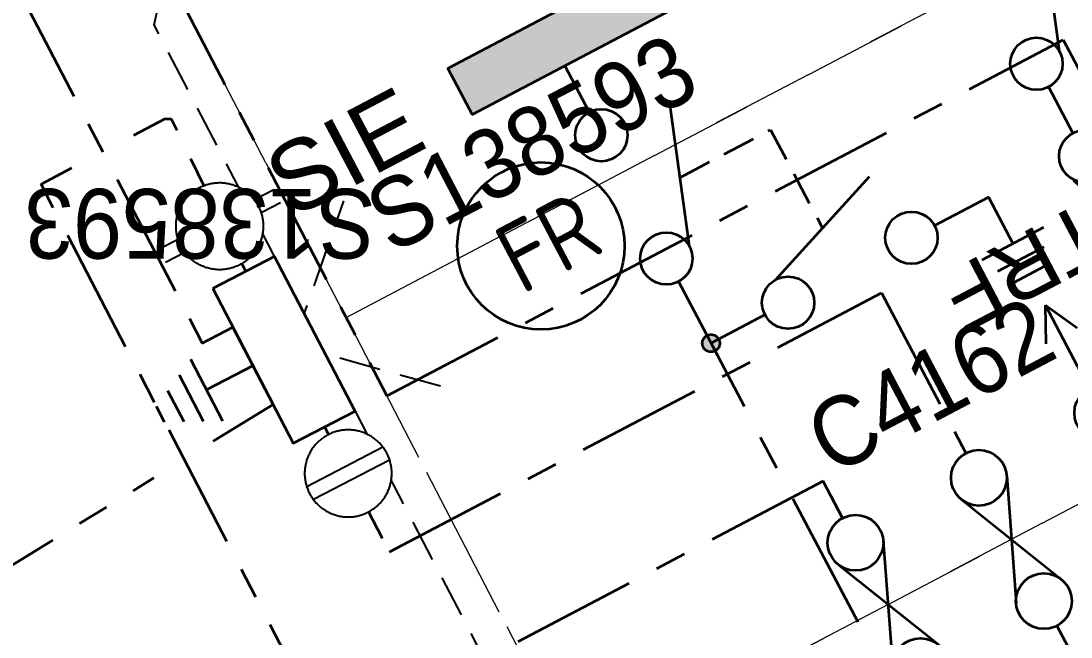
# Model space of a CAD drawing. Header units: metres. Extents: x 0 to 304202, y 0 to 6270858.
# Drawn here: x 303639.06 to 303669.18, y 6270366.8 to 6270384.49 of the extents above; entities that cross this region are included whole.
import ezdxf
from ezdxf import colors
from ezdxf.entities.mleader import LeaderData, LeaderLine
from ezdxf.enums import TextEntityAlignment as Align
from ezdxf.math import Vec2, Vec3

# ---------------------------------------------------------------- set-up
doc = ezdxf.new("R2010")
doc.units = ezdxf.units.M
for name, pattern in [('Cable Exist UG', [7, 4, -1, 1, -1]), ('CENTERX2', [4, 2.5, -0.5, 0.5, -0.5]), ('Dash', [5, 3, -2]), ('DASHED', [19.05, 12.7, -6.35]), ('IE Trench LV', [6, 4, -2])]:
    doc.linetypes.add(name, pattern=pattern)
doc.layers.get('0').update_dxf_attribs({"color": 6})
doc.layers.add('_User Miscellaneous10', color=252, linetype='Continuous', lineweight=13, plot=False, transparency=0.65)
for name, color, linetype, lineweight in [('_User_HV_Exist', 1, 'Continuous', 35), ('_User_LV_Exist', 5, 'Continuous', 35), ('Cadastre Developer_SP_EXT', 98, 'Continuous', 15), ('Cadastre Developer_SP_NEW', 92, 'Continuous', 15)]:
    doc.layers.add(name, color=color, linetype=linetype, lineweight=lineweight)
for name, color, linetype in [('Equip_LV_NEW', 2, 'Continuous'), ('Services_SP_NEW_UG', 2, 'IE Trench LV'), ('SupportsUG_SP_LV_NEW', 2, 'Continuous')]:
    doc.layers.add(name, color=color, linetype=linetype)
doc.styles.add('ARIAL', font='arial.ttf', dxfattribs={"height": 2})
doc.styles.add('iecISOCP', font='isocp.shx')
doc.styles.get("Standard").update_dxf_attribs({"font": 'arial.ttf'})
doc.styles.add('SWG_LABEL', font='arial.ttf')
doc.styles.add('SWITCH_LABEL', font='arial.ttf', dxfattribs={"height": 2})

# ---------------------------------------------------------------- blocks, each defined once
blk = doc.blocks.new('*U258')
at = {"layer": 'Services_SP_NEW_UG', "ltscale": 0.3}
for points in [[(-1.7, 0), (1.5, 3)], [(1.5, -3), (-1.7, 0)]]:
    blk.add_lwpolyline(points, dxfattribs=at)
blk = doc.blocks.new('*U262')
at = {"layer": 'Services_SP_NEW_UG', "ltscale": 0.3, "flags": 128}
for points in [[(-10, -1), (-13, 1.5)], [(17.283, -1), (20.283, 1.5)], [(-2.5, -1), (-10, -1)], [(2.5, -1), (17.283, -1)]]:
    blk.add_lwpolyline(points, dxfattribs=at)
blk = doc.blocks.new('*U263')
at = {"layer": 'Services_SP_NEW_UG', "ltscale": 0.3, "flags": 128}
for points in [[(-13, -1), (-16, 1.5)], [(11.148, -1), (14.148, 1.5)], [(-2.5, -1), (-13, -1)], [(2.5, -1), (11.148, -1)]]:
    blk.add_lwpolyline(points, dxfattribs=at)
blk = doc.blocks.new('LV_UG_LINKS_CLOSED_NEW')
at = {"layer": 'Equip_LV_NEW'}
for tag, flags, p in [('ACTUAL_STATUS', 9, (3.167, -1.667)), ('CONSTRUCTED_VOLTAGE', 9, (3.167, -1.833)), ('OPERATING_VOLTAGE', 9, (3.167, -2.167)), ('NO_PHASES', 9, (3.167, -2)), ('ORIENTATION', 9, (3.167, -2.333)), ('STATE', 9, (3.167, -2.5)), ('SWITCH_TYPE', 9, (3.167, -2.667)), ('USAGE', 9, (3.167, -2.833)), ('NOTES', 9, (3.167, -3)), ('OWNED_BY', 9, (3.167, -3.167)), ('OPERATED_BY', 9, (3.167, -3.333)), ('MAINTAINED_BY', 9, (3.167, -3.5)), ('NUMBER_OF_PHASES', 9, (3.167, -3.667)), ('TYPE', 9, (3.167, -3.833)), ('Z', 1, (3.167, -4))]:
    blk.add_attdef(tag, text='', height=0.167, dxfattribs=dict(at, flags=flags)).set_placement(p, align=Align.MIDDLE_LEFT)
at = {"transparency": 33554687}
blk.add_wipeout([(4, 1.25), (3.969, 1.25), (3.939, 1.248), (3.908, 1.247), (3.877, 1.244), (3.847, 1.241), (3.817, 1.236), (3.786, 1.232), (3.756, 1.226), (3.726, 1.22), (3.696, 1.213), (3.667, 1.205), (3.637, 1.196), (3.608, 1.187), (3.579, 1.177), (3.55, 1.166), (3.522, 1.155), (3.493, 1.143), (3.466, 1.13), (3.438, 1.117), (3.411, 1.102), (3.384, 1.088), (3.357, 1.072), (3.331, 1.056), (3.306, 1.039), (3.28, 1.022), (3.255, 1.004), (3.231, 0.985), (3.207, 0.966), (3.184, 0.947), (3.161, 0.926), (3.138, 0.905), (3.116, 0.884), (3.095, 0.862), (3.074, 0.839), (3.053, 0.816), (3.034, 0.793), (3.015, 0.769), (2.996, 0.745), (2.978, 0.72), (2.961, 0.694), (2.944, 0.669), (2.928, 0.643), (2.912, 0.616), (2.898, 0.589), (2.883, 0.562), (2.87, 0.534), (2.857, 0.507), (2.845, 0.478), (2.834, 0.45), (2.823, 0.421), (2.813, 0.392), (2.804, 0.363), (2.795, 0.333), (2.787, 0.304), (2.78, 0.274), (2.774, 0.244), (2.768, 0.214), (2.764, 0.183), (2.759, 0.153), (2.756, 0.123), (2.753, 0.092), (2.752, 0.061), (2.75, 0.031), (2.75, 0), (2.75, -0.031), (2.752, -0.061), (2.753, -0.092), (2.756, -0.123), (2.759, -0.153), (2.764, -0.183), (2.768, -0.214), (2.774, -0.244), (2.78, -0.274), (2.787, -0.304), (2.795, -0.333), (2.804, -0.363), (2.813, -0.392), (2.823, -0.421), (2.834, -0.45), (2.845, -0.478), (2.857, -0.507), (2.87, -0.534), (2.883, -0.562), (2.898, -0.589), (2.912, -0.616), (2.928, -0.643), (2.944, -0.669), (2.961, -0.694), (2.978, -0.72), (2.996, -0.745), (3.015, -0.769), (3.034, -0.793), (3.053, -0.816), (3.074, -0.839), (3.095, -0.862), (3.116, -0.884), (3.138, -0.905), (3.161, -0.926), (3.184, -0.947), (3.207, -0.966), (3.231, -0.985), (3.255, -1.004), (3.28, -1.022), (3.306, -1.039), (3.331, -1.056), (3.357, -1.072), (3.384, -1.088), (3.411, -1.102), (3.438, -1.117), (3.466, -1.13), (3.493, -1.143), (3.522, -1.155), (3.55, -1.166), (3.579, -1.177), (3.608, -1.187), (3.637, -1.196), (3.667, -1.205), (3.696, -1.213), (3.726, -1.22), (3.756, -1.226), (3.786, -1.232), (3.817, -1.236), (3.847, -1.241), (3.877, -1.244), (3.908, -1.247), (3.939, -1.248), (3.969, -1.25), (4, -1.25), (4.031, -1.25), (4.061, -1.248), (4.092, -1.247), (4.123, -1.244), (4.153, -1.241), (4.183, -1.236), (4.214, -1.232), (4.244, -1.226), (4.274, -1.22), (4.304, -1.213), (4.333, -1.205), (4.363, -1.196), (4.392, -1.187), (4.421, -1.177), (4.45, -1.166), (4.478, -1.155), (4.507, -1.143), (4.534, -1.13), (4.562, -1.117), (4.589, -1.102), (4.616, -1.088), (4.643, -1.072), (4.669, -1.056), (4.694, -1.039), (4.72, -1.022), (4.745, -1.004), (4.769, -0.985), (4.793, -0.966), (4.816, -0.947), (4.839, -0.926), (4.862, -0.905), (4.884, -0.884), (4.905, -0.862), (4.926, -0.839), (4.947, -0.816), (4.966, -0.793), (4.985, -0.769), (5.004, -0.745), (5.022, -0.72), (5.039, -0.694), (5.056, -0.669), (5.072, -0.643), (5.088, -0.616), (5.102, -0.589), (5.117, -0.562), (5.13, -0.534), (5.143, -0.507), (5.155, -0.478), (5.166, -0.45), (5.177, -0.421), (5.187, -0.392), (5.196, -0.363), (5.205, -0.333), (5.213, -0.304), (5.22, -0.274), (5.226, -0.244), (5.232, -0.214), (5.236, -0.183), (5.241, -0.153), (5.244, -0.123), (5.247, -0.092), (5.248, -0.061), (5.25, -0.031), (5.25, 0), (5.25, 0.031), (5.248, 0.061), (5.247, 0.092), (5.244, 0.123), (5.241, 0.153), (5.236, 0.183), (5.232, 0.214), (5.226, 0.244), (5.22, 0.274), (5.213, 0.304), (5.205, 0.333), (5.196, 0.363), (5.187, 0.392), (5.177, 0.421), (5.166, 0.45), (5.155, 0.478), (5.143, 0.507), (5.13, 0.534), (5.117, 0.562), (5.102, 0.589), (5.088, 0.616), (5.072, 0.643), (5.056, 0.669), (5.039, 0.694), (5.022, 0.72), (5.004, 0.745), (4.985, 0.769), (4.966, 0.793), (4.947, 0.816), (4.926, 0.839), (4.905, 0.862), (4.884, 0.884), (4.862, 0.905), (4.839, 0.926), (4.816, 0.947), (4.793, 0.966), (4.769, 0.985), (4.745, 1.004), (4.72, 1.022), (4.694, 1.039), (4.669, 1.056), (4.643, 1.072), (4.616, 1.088), (4.589, 1.102), (4.562, 1.117), (4.534, 1.13), (4.507, 1.143), (4.478, 1.155), (4.45, 1.166), (4.421, 1.177), (4.392, 1.187), (4.363, 1.196), (4.333, 1.205), (4.304, 1.213), (4.274, 1.22), (4.244, 1.226), (4.214, 1.232), (4.183, 1.236), (4.153, 1.241), (4.123, 1.244), (4.092, 1.247), (4.061, 1.248), (4.031, 1.25)], dxfattribs=at).dxf.layer = 'Equip_LV_NEW'
at = {"layer": 'Equip_LV_NEW'}
for p, q in [((3.792, 1.232), (3.792, -1.232)), ((4.208, 1.232), (4.208, -1.232))]:
    blk.add_line(p, q, dxfattribs=at)
at = {"layer": 'Equip_LV_NEW', "flags": 128}
blk.add_lwpolyline([(4, 1.25), (3.969, 1.25), (3.939, 1.248), (3.908, 1.247), (3.877, 1.244), (3.847, 1.241), (3.817, 1.236), (3.786, 1.232), (3.756, 1.226), (3.726, 1.22), (3.696, 1.213), (3.667, 1.205), (3.637, 1.196), (3.608, 1.187), (3.579, 1.177), (3.55, 1.166), (3.522, 1.155), (3.493, 1.143), (3.466, 1.13), (3.438, 1.117), (3.411, 1.102), (3.384, 1.088), (3.357, 1.072), (3.331, 1.056), (3.306, 1.039), (3.28, 1.022), (3.255, 1.004), (3.231, 0.985), (3.207, 0.966), (3.184, 0.947), (3.161, 0.926), (3.138, 0.905), (3.116, 0.884), (3.095, 0.862), (3.074, 0.839), (3.053, 0.816), (3.034, 0.793), (3.015, 0.769), (2.996, 0.745), (2.978, 0.72), (2.961, 0.694), (2.944, 0.669), (2.928, 0.643), (2.912, 0.616), (2.898, 0.589), (2.883, 0.562), (2.87, 0.534), (2.857, 0.507), (2.845, 0.478), (2.834, 0.45), (2.823, 0.421), (2.813, 0.392), (2.804, 0.363), (2.795, 0.333), (2.787, 0.304), (2.78, 0.274), (2.774, 0.244), (2.768, 0.214), (2.764, 0.183), (2.759, 0.153), (2.756, 0.123), (2.753, 0.092), (2.752, 0.061), (2.75, 0.031), (2.75, 0), (2.75, -0.031), (2.752, -0.061), (2.753, -0.092), (2.756, -0.123), (2.759, -0.153), (2.764, -0.183), (2.768, -0.214), (2.774, -0.244), (2.78, -0.274), (2.787, -0.304), (2.795, -0.333), (2.804, -0.363), (2.813, -0.392), (2.823, -0.421), (2.834, -0.45), (2.845, -0.478), (2.857, -0.507), (2.87, -0.534), (2.883, -0.562), (2.898, -0.589), (2.912, -0.616), (2.928, -0.643), (2.944, -0.669), (2.961, -0.694), (2.978, -0.72), (2.996, -0.745), (3.015, -0.769), (3.034, -0.793), (3.053, -0.816), (3.074, -0.839), (3.095, -0.862), (3.116, -0.884), (3.138, -0.905), (3.161, -0.926), (3.184, -0.947), (3.207, -0.966), (3.231, -0.985), (3.255, -1.004), (3.28, -1.022), (3.306, -1.039), (3.331, -1.056), (3.357, -1.072), (3.384, -1.088), (3.411, -1.102), (3.438, -1.117), (3.466, -1.13), (3.493, -1.143), (3.522, -1.155), (3.55, -1.166), (3.579, -1.177), (3.608, -1.187), (3.637, -1.196), (3.667, -1.205), (3.696, -1.213), (3.726, -1.22), (3.756, -1.226), (3.786, -1.232), (3.817, -1.236), (3.847, -1.241), (3.877, -1.244), (3.908, -1.247), (3.939, -1.248), (3.969, -1.25), (4, -1.25), (4.031, -1.25), (4.061, -1.248), (4.092, -1.247), (4.123, -1.244), (4.153, -1.241), (4.183, -1.236), (4.214, -1.232), (4.244, -1.226), (4.274, -1.22), (4.304, -1.213), (4.333, -1.205), (4.363, -1.196), (4.392, -1.187), (4.421, -1.177), (4.45, -1.166), (4.478, -1.155), (4.507, -1.143), (4.534, -1.13), (4.562, -1.117), (4.589, -1.102), (4.616, -1.088), (4.643, -1.072), (4.669, -1.056), (4.694, -1.039), (4.72, -1.022), (4.745, -1.004), (4.769, -0.985), (4.793, -0.966), (4.816, -0.947), (4.839, -0.926), (4.862, -0.905), (4.884, -0.884), (4.905, -0.862), (4.926, -0.839), (4.947, -0.816), (4.966, -0.793), (4.985, -0.769), (5.004, -0.745), (5.022, -0.72), (5.039, -0.694), (5.056, -0.669), (5.072, -0.643), (5.088, -0.616), (5.102, -0.589), (5.117, -0.562), (5.13, -0.534), (5.143, -0.507), (5.155, -0.478), (5.166, -0.45), (5.177, -0.421), (5.187, -0.392), (5.196, -0.363), (5.205, -0.333), (5.213, -0.304), (5.22, -0.274), (5.226, -0.244), (5.232, -0.214), (5.236, -0.183), (5.241, -0.153), (5.244, -0.123), (5.247, -0.092), (5.248, -0.061), (5.25, -0.031), (5.25, 0), (5.25, 0.031), (5.248, 0.061), (5.247, 0.092), (5.244, 0.123), (5.241, 0.153), (5.236, 0.183), (5.232, 0.214), (5.226, 0.244), (5.22, 0.274), (5.213, 0.304), (5.205, 0.333), (5.196, 0.363), (5.187, 0.392), (5.177, 0.421), (5.166, 0.45), (5.155, 0.478), (5.143, 0.507), (5.13, 0.534), (5.117, 0.562), (5.102, 0.589), (5.088, 0.616), (5.072, 0.643), (5.056, 0.669), (5.039, 0.694), (5.022, 0.72), (5.004, 0.745), (4.985, 0.769), (4.966, 0.793), (4.947, 0.816), (4.926, 0.839), (4.905, 0.862), (4.884, 0.884), (4.862, 0.905), (4.839, 0.926), (4.816, 0.947), (4.793, 0.966), (4.769, 0.985), (4.745, 1.004), (4.72, 1.022), (4.694, 1.039), (4.669, 1.056), (4.643, 1.072), (4.616, 1.088), (4.589, 1.102), (4.562, 1.117), (4.534, 1.13), (4.507, 1.143), (4.478, 1.155), (4.45, 1.166), (4.421, 1.177), (4.392, 1.187), (4.363, 1.196), (4.333, 1.205), (4.304, 1.213), (4.274, 1.22), (4.244, 1.226), (4.214, 1.232), (4.183, 1.236), (4.153, 1.241), (4.123, 1.244), (4.092, 1.247), (4.061, 1.248), (4.031, 1.25)], close=True, dxfattribs=at)
blk = doc.blocks.new('LV_UG_LINKS_OPEN_NEW')
at = {"layer": 'Equip_LV_NEW'}
for tag, flags, p in [('ACTUAL_STATUS', 9, (3.167, -1.667)), ('CONSTRUCTED_VOLTAGE', 9, (3.167, -1.833)), ('OPERATING_VOLTAGE', 9, (3.167, -2.167)), ('NO_PHASES', 9, (3.167, -2)), ('ORIENTATION', 9, (3.167, -2.333)), ('STATE', 9, (3.167, -2.5)), ('SWITCH_TYPE', 9, (3.167, -2.667)), ('USAGE', 9, (3.167, -2.833)), ('NOTES', 9, (3.167, -3)), ('OWNED_BY', 9, (3.167, -3.167)), ('OPERATED_BY', 9, (3.167, -3.333)), ('MAINTAINED_BY', 9, (3.167, -3.5)), ('NUMBER_OF_PHASES', 9, (3.167, -3.667)), ('TYPE', 9, (3.167, -3.833)), ('Z', 1, (3.167, -4))]:
    blk.add_attdef(tag, text='', height=0.167, dxfattribs=dict(at, flags=flags)).set_placement(p, align=Align.MIDDLE_LEFT)
at = {"transparency": 33554687}
blk.add_wipeout([(4, 1.25), (3.969, 1.25), (3.939, 1.248), (3.908, 1.247), (3.877, 1.244), (3.847, 1.241), (3.817, 1.236), (3.786, 1.232), (3.756, 1.226), (3.726, 1.22), (3.696, 1.213), (3.667, 1.205), (3.637, 1.196), (3.608, 1.187), (3.579, 1.177), (3.55, 1.166), (3.522, 1.155), (3.493, 1.143), (3.466, 1.13), (3.438, 1.117), (3.411, 1.102), (3.384, 1.088), (3.357, 1.072), (3.331, 1.056), (3.306, 1.039), (3.28, 1.022), (3.255, 1.004), (3.231, 0.985), (3.207, 0.966), (3.184, 0.947), (3.161, 0.926), (3.138, 0.905), (3.116, 0.884), (3.095, 0.862), (3.074, 0.839), (3.053, 0.816), (3.034, 0.793), (3.015, 0.769), (2.996, 0.745), (2.978, 0.72), (2.961, 0.694), (2.944, 0.669), (2.928, 0.643), (2.912, 0.616), (2.898, 0.589), (2.883, 0.562), (2.87, 0.534), (2.857, 0.507), (2.845, 0.478), (2.834, 0.45), (2.823, 0.421), (2.813, 0.392), (2.804, 0.363), (2.795, 0.333), (2.787, 0.304), (2.78, 0.274), (2.774, 0.244), (2.768, 0.214), (2.764, 0.183), (2.759, 0.153), (2.756, 0.123), (2.753, 0.092), (2.752, 0.061), (2.75, 0.031), (2.75, 0), (2.75, -0.031), (2.752, -0.061), (2.753, -0.092), (2.756, -0.123), (2.759, -0.153), (2.764, -0.183), (2.768, -0.214), (2.774, -0.244), (2.78, -0.274), (2.787, -0.304), (2.795, -0.333), (2.804, -0.363), (2.813, -0.392), (2.823, -0.421), (2.834, -0.45), (2.845, -0.478), (2.857, -0.507), (2.87, -0.534), (2.883, -0.562), (2.898, -0.589), (2.912, -0.616), (2.928, -0.643), (2.944, -0.669), (2.961, -0.694), (2.978, -0.72), (2.996, -0.745), (3.015, -0.769), (3.034, -0.793), (3.053, -0.816), (3.074, -0.839), (3.095, -0.862), (3.116, -0.884), (3.138, -0.905), (3.161, -0.926), (3.184, -0.947), (3.207, -0.966), (3.231, -0.985), (3.255, -1.004), (3.28, -1.022), (3.306, -1.039), (3.331, -1.056), (3.357, -1.072), (3.384, -1.088), (3.411, -1.102), (3.438, -1.117), (3.466, -1.13), (3.493, -1.143), (3.522, -1.155), (3.55, -1.166), (3.579, -1.177), (3.608, -1.187), (3.637, -1.196), (3.667, -1.205), (3.696, -1.213), (3.726, -1.22), (3.756, -1.226), (3.786, -1.232), (3.817, -1.236), (3.847, -1.241), (3.877, -1.244), (3.908, -1.247), (3.939, -1.248), (3.969, -1.25), (4, -1.25), (4.031, -1.25), (4.061, -1.248), (4.092, -1.247), (4.123, -1.244), (4.153, -1.241), (4.183, -1.236), (4.214, -1.232), (4.244, -1.226), (4.274, -1.22), (4.304, -1.213), (4.333, -1.205), (4.363, -1.196), (4.392, -1.187), (4.421, -1.177), (4.45, -1.166), (4.478, -1.155), (4.507, -1.143), (4.534, -1.13), (4.562, -1.117), (4.589, -1.102), (4.616, -1.088), (4.643, -1.072), (4.669, -1.056), (4.694, -1.039), (4.72, -1.022), (4.745, -1.004), (4.769, -0.985), (4.793, -0.966), (4.816, -0.947), (4.839, -0.926), (4.862, -0.905), (4.884, -0.884), (4.905, -0.862), (4.926, -0.839), (4.947, -0.816), (4.966, -0.793), (4.985, -0.769), (5.004, -0.745), (5.022, -0.72), (5.039, -0.694), (5.056, -0.669), (5.072, -0.643), (5.088, -0.616), (5.102, -0.589), (5.117, -0.562), (5.13, -0.534), (5.143, -0.507), (5.155, -0.478), (5.166, -0.45), (5.177, -0.421), (5.187, -0.392), (5.196, -0.363), (5.205, -0.333), (5.213, -0.304), (5.22, -0.274), (5.226, -0.244), (5.232, -0.214), (5.236, -0.183), (5.241, -0.153), (5.244, -0.123), (5.247, -0.092), (5.248, -0.061), (5.25, -0.031), (5.25, 0), (5.25, 0.031), (5.248, 0.061), (5.247, 0.092), (5.244, 0.123), (5.241, 0.153), (5.236, 0.183), (5.232, 0.214), (5.226, 0.244), (5.22, 0.274), (5.213, 0.304), (5.205, 0.333), (5.196, 0.363), (5.187, 0.392), (5.177, 0.421), (5.166, 0.45), (5.155, 0.478), (5.143, 0.507), (5.13, 0.534), (5.117, 0.562), (5.102, 0.589), (5.088, 0.616), (5.072, 0.643), (5.056, 0.669), (5.039, 0.694), (5.022, 0.72), (5.004, 0.745), (4.985, 0.769), (4.966, 0.793), (4.947, 0.816), (4.926, 0.839), (4.905, 0.862), (4.884, 0.884), (4.862, 0.905), (4.839, 0.926), (4.816, 0.947), (4.793, 0.966), (4.769, 0.985), (4.745, 1.004), (4.72, 1.022), (4.694, 1.039), (4.669, 1.056), (4.643, 1.072), (4.616, 1.088), (4.589, 1.102), (4.562, 1.117), (4.534, 1.13), (4.507, 1.143), (4.478, 1.155), (4.45, 1.166), (4.421, 1.177), (4.392, 1.187), (4.363, 1.196), (4.333, 1.205), (4.304, 1.213), (4.274, 1.22), (4.244, 1.226), (4.214, 1.232), (4.183, 1.236), (4.153, 1.241), (4.123, 1.244), (4.092, 1.247), (4.061, 1.248), (4.031, 1.25)], dxfattribs=at).dxf.layer = 'Equip_LV_NEW'
at = {"layer": 'Equip_LV_NEW'}
for p, q in [((3.792, 1.863), (3.792, 1.232)), ((4.208, 1.863), (4.208, 1.232)), ((3.792, -1.232), (3.792, -1.863)), ((4.208, -1.232), (4.208, -1.863))]:
    blk.add_line(p, q, dxfattribs=at)
at = {"layer": 'Equip_LV_NEW', "flags": 128}
blk.add_lwpolyline([(4, 1.25), (3.969, 1.25), (3.939, 1.248), (3.908, 1.247), (3.877, 1.244), (3.847, 1.241), (3.817, 1.236), (3.786, 1.232), (3.756, 1.226), (3.726, 1.22), (3.696, 1.213), (3.667, 1.205), (3.637, 1.196), (3.608, 1.187), (3.579, 1.177), (3.55, 1.166), (3.522, 1.155), (3.493, 1.143), (3.466, 1.13), (3.438, 1.117), (3.411, 1.102), (3.384, 1.088), (3.357, 1.072), (3.331, 1.056), (3.306, 1.039), (3.28, 1.022), (3.255, 1.004), (3.231, 0.985), (3.207, 0.966), (3.184, 0.947), (3.161, 0.926), (3.138, 0.905), (3.116, 0.884), (3.095, 0.862), (3.074, 0.839), (3.053, 0.816), (3.034, 0.793), (3.015, 0.769), (2.996, 0.745), (2.978, 0.72), (2.961, 0.694), (2.944, 0.669), (2.928, 0.643), (2.912, 0.616), (2.898, 0.589), (2.883, 0.562), (2.87, 0.534), (2.857, 0.507), (2.845, 0.478), (2.834, 0.45), (2.823, 0.421), (2.813, 0.392), (2.804, 0.363), (2.795, 0.333), (2.787, 0.304), (2.78, 0.274), (2.774, 0.244), (2.768, 0.214), (2.764, 0.183), (2.759, 0.153), (2.756, 0.123), (2.753, 0.092), (2.752, 0.061), (2.75, 0.031), (2.75, 0), (2.75, -0.031), (2.752, -0.061), (2.753, -0.092), (2.756, -0.123), (2.759, -0.153), (2.764, -0.183), (2.768, -0.214), (2.774, -0.244), (2.78, -0.274), (2.787, -0.304), (2.795, -0.333), (2.804, -0.363), (2.813, -0.392), (2.823, -0.421), (2.834, -0.45), (2.845, -0.478), (2.857, -0.507), (2.87, -0.534), (2.883, -0.562), (2.898, -0.589), (2.912, -0.616), (2.928, -0.643), (2.944, -0.669), (2.961, -0.694), (2.978, -0.72), (2.996, -0.745), (3.015, -0.769), (3.034, -0.793), (3.053, -0.816), (3.074, -0.839), (3.095, -0.862), (3.116, -0.884), (3.138, -0.905), (3.161, -0.926), (3.184, -0.947), (3.207, -0.966), (3.231, -0.985), (3.255, -1.004), (3.28, -1.022), (3.306, -1.039), (3.331, -1.056), (3.357, -1.072), (3.384, -1.088), (3.411, -1.102), (3.438, -1.117), (3.466, -1.13), (3.493, -1.143), (3.522, -1.155), (3.55, -1.166), (3.579, -1.177), (3.608, -1.187), (3.637, -1.196), (3.667, -1.205), (3.696, -1.213), (3.726, -1.22), (3.756, -1.226), (3.786, -1.232), (3.817, -1.236), (3.847, -1.241), (3.877, -1.244), (3.908, -1.247), (3.939, -1.248), (3.969, -1.25), (4, -1.25), (4.031, -1.25), (4.061, -1.248), (4.092, -1.247), (4.123, -1.244), (4.153, -1.241), (4.183, -1.236), (4.214, -1.232), (4.244, -1.226), (4.274, -1.22), (4.304, -1.213), (4.333, -1.205), (4.363, -1.196), (4.392, -1.187), (4.421, -1.177), (4.45, -1.166), (4.478, -1.155), (4.507, -1.143), (4.534, -1.13), (4.562, -1.117), (4.589, -1.102), (4.616, -1.088), (4.643, -1.072), (4.669, -1.056), (4.694, -1.039), (4.72, -1.022), (4.745, -1.004), (4.769, -0.985), (4.793, -0.966), (4.816, -0.947), (4.839, -0.926), (4.862, -0.905), (4.884, -0.884), (4.905, -0.862), (4.926, -0.839), (4.947, -0.816), (4.966, -0.793), (4.985, -0.769), (5.004, -0.745), (5.022, -0.72), (5.039, -0.694), (5.056, -0.669), (5.072, -0.643), (5.088, -0.616), (5.102, -0.589), (5.117, -0.562), (5.13, -0.534), (5.143, -0.507), (5.155, -0.478), (5.166, -0.45), (5.177, -0.421), (5.187, -0.392), (5.196, -0.363), (5.205, -0.333), (5.213, -0.304), (5.22, -0.274), (5.226, -0.244), (5.232, -0.214), (5.236, -0.183), (5.241, -0.153), (5.244, -0.123), (5.247, -0.092), (5.248, -0.061), (5.25, -0.031), (5.25, 0), (5.25, 0.031), (5.248, 0.061), (5.247, 0.092), (5.244, 0.123), (5.241, 0.153), (5.236, 0.183), (5.232, 0.214), (5.226, 0.244), (5.22, 0.274), (5.213, 0.304), (5.205, 0.333), (5.196, 0.363), (5.187, 0.392), (5.177, 0.421), (5.166, 0.45), (5.155, 0.478), (5.143, 0.507), (5.13, 0.534), (5.117, 0.562), (5.102, 0.589), (5.088, 0.616), (5.072, 0.643), (5.056, 0.669), (5.039, 0.694), (5.022, 0.72), (5.004, 0.745), (4.985, 0.769), (4.966, 0.793), (4.947, 0.816), (4.926, 0.839), (4.905, 0.862), (4.884, 0.884), (4.862, 0.905), (4.839, 0.926), (4.816, 0.947), (4.793, 0.966), (4.769, 0.985), (4.745, 1.004), (4.72, 1.022), (4.694, 1.039), (4.669, 1.056), (4.643, 1.072), (4.616, 1.088), (4.589, 1.102), (4.562, 1.117), (4.534, 1.13), (4.507, 1.143), (4.478, 1.155), (4.45, 1.166), (4.421, 1.177), (4.392, 1.187), (4.363, 1.196), (4.333, 1.205), (4.304, 1.213), (4.274, 1.22), (4.244, 1.226), (4.214, 1.232), (4.183, 1.236), (4.153, 1.241), (4.123, 1.244), (4.092, 1.247), (4.061, 1.248), (4.031, 1.25)], close=True, dxfattribs=at)
blk = doc.blocks.new('*U248')
at = {"layer": '_User_LV_Exist'}
for p, q in [((-2.5, 1), (-2.5, -1)), ((-3, 0.75), (-3, -0.75)), ((-3.5, 0.5), (-3.5, -0.5)), ((-4, 0.25), (-4, -0.25))]:
    blk.add_line(p, q, dxfattribs=at)
at = {"layer": 'Equip_LV_NEW', "ltscale": 10, "xscale": -1, "rotation": 270}
blk.add_blockref('LV_UG_LINKS_OPEN_NEW', (0, 0), dxfattribs=at)
at = {"layer": 'Equip_LV_NEW', "ltscale": 10, "rotation": 270}
blk.add_blockref('LV_UG_LINKS_CLOSED_NEW', (0, 0), dxfattribs=at)
at = {"width": 0.9}
blk.add_attdef('ASSET_NUM', text='', height=2, dxfattribs=at).set_placement((4, 2), align=Align.MIDDLE_LEFT)
for tag, p, flags in [('SUBURB', (-2, 0), 1), ('STREETNAME', (-1.8, 0), 9), ('PARENT', (-1.6, 0), 9), ('NOTES', (-1.4, 0), 9), ('LOCATION', (-1.2, 0), 9), ('LEGEND', (-1, 0), 9), ('USAGE', (-0.8, 0), 9), ('SUPPORT_TYPE', (-0.6, 0), 9), ('STATE', (-0.4, 0), 9), ('OWNED_BY', (-0.2, 0), 9)]:
    blk.add_attdef(tag, p, '', height=0.2, rotation=270, dxfattribs=dict(flags=flags))
at = {"transparency": 33554687}
blk.add_wipeout([(1, 2.5), (1, -2.5), (-1, -2.5), (-1, 2.5)], dxfattribs=at)
blk.add_lwpolyline([(-1, 2.5), (-1, -1.25), (-1, 1.25), (-1, -2.5), (1, -2.5), (1, 2.5)], close=True)
at = {"layer": '_User_LV_Exist'}
blk.add_line((-1, 0), (-2.5, 0), dxfattribs=at)
blk = doc.blocks.new('*U278')
at = {"layer": '_User_LV_Exist'}
for p, q in [((8.5, 0.5), (9.5, 0)), ((2.775, 0.1), (5.225, 0.1)), ((2.8, 0.05), (5.2, 0.05)), ((2.8, 0), (5.2, 0)), ((7.5, 0), (6.8, 0)), ((7.5, 0), (9.5, 0)), ((9.5, 0), (8.5, -0.5)), ((2.775, -0.1), (5.225, -0.1)), ((2.8, -0.05), (5.2, -0.05))]:
    blk.add_line(p, q, dxfattribs=at)
blk.add_lwpolyline([(1.2, 0), (0, 0)], dxfattribs=at)
for centre in [(2, 0), (6, 0)]:
    blk.add_circle(centre, 0.8, dxfattribs=at)
at = {"layer": '_User_LV_Exist', "insert": (10.75, 0), "char_height": 1.8, "attachment_point": 5, "rotation": 90}
blk.add_mtext('TRF', dxfattribs=at)
blk = doc.blocks.new('*U277')
at = {"layer": '_User_LV_Exist'}
blk.add_line((7.5, 0), (6.8, 0), dxfattribs=at)
at = {"layer": '_User_LV_Exist', "flags": 128}
for points in [[(5.68, -0.733), (2.317, 0.735)], [(5.68, 0.733), (2.317, -0.735)]]:
    blk.add_lwpolyline(points, dxfattribs=at)
at = {"layer": '_User_LV_Exist'}
blk.add_lwpolyline([(1.2, 0), (0, 0)], dxfattribs=at)
for centre in [(2, 0), (6, 0)]:
    blk.add_circle(centre, 0.8, dxfattribs=at)
blk = doc.blocks.new('SWG_FUSE_NEW')
at = {"linetype": 'CENTERX2'}
for p, q in [((1.031, 0.695), (4.469, -0.695)), ((1.031, -0.695), (4.469, 0.695))]:
    blk.add_line(p, q, dxfattribs=at)
for centre in [(0.75, 0), (4.75, 0)]:
    blk.add_circle(centre, 0.75)
blk = doc.blocks.new('*U297')
at = {"layer": '_User_HV_Exist', "linetype": 'Dash', "ltscale": 0.2}
for p, q in [((4.371, 1.434), (4.371, 5.371)), ((4.371, 5.371), (11.75, 5.371))]:
    blk.add_line(p, q, dxfattribs=at)
at = {"layer": '_User_HV_Exist'}
for p, q in [((6.25, 0.75), (2.491, 2.118)), ((17.5, 0.75), (18.5, 0)), ((0, 0), (1.5, 0)), ((7, 0), (8.5, 0)), ((14, 0), (18.5, 0)), ((18.5, 0), (17.5, -0.75))]:
    blk.add_line(p, q, dxfattribs=at)
for centre in [(2.25, 0), (6.25, 0)]:
    blk.add_circle(centre, 0.75, dxfattribs=at)
at = {"layer": '_User_HV_Exist', "linetype": 'CENTERX2', "rotation": 180}
blk.add_blockref('SWG_FUSE_NEW', (14, 0), dxfattribs=at)
at = {"layer": '_User_HV_Exist'}
blk.add_text('TRF', height=2.5, rotation=89.9826, dxfattribs=at).set_placement((21.515, -0.055), align=Align.MIDDLE_CENTER)
blk = doc.blocks.new('FAULT_INDIC_SE')
blk.add_circle((0, 0), 2.4)
at = {"insert": (-1.152, 1.002), "char_height": 2, "width": 2.70423, "attachment_point": 1, "style": 'iecISOCP'}
blk.add_mtext('FR', dxfattribs=at)
blk = doc.blocks.new('SWG_SIE_ES_NEW')
for p, q in [((2.5, 0.75), (6.259, 2.118)), ((8, -1.5), (10, -1.5)), ((8.25, -2), (9.75, -2)), ((8.5, -2.5), (9.5, -2.5)), ((8.75, -3), (9.25, -3))]:
    blk.add_line(p, q)
blk.add_lwpolyline([(1.75, 0), (0, 0)])
at = {"flags": 128}
blk.add_lwpolyline([(7.25, 0), (9, 0), (9, -1.5)], dxfattribs=at)
for centre in [(2.5, 0), (6.5, 0)]:
    blk.add_circle(centre, 0.75)
at = {"flags": 1}
blk.add_attdef('Z', (0.121, -0.013), '', height=0.2, dxfattribs=at)
at = {"style": 'SWITCH_LABEL', "flags": 9}
blk.add_attdef('STREET_CODE', text='', height=0.2, dxfattribs=at).set_placement((0.121, -0.213), align=Align.MIDDLE_LEFT)
at = {"flags": 9}
for tag, p in [('ORIENTATION', (0.121, -0.413)), ('PARENT', (0.121, -0.613)), ('USAGE', (0.121, -0.813)), ('SUBURB', (0.121, -1.013)), ('STREETNAME', (0.121, -1.213)), ('LOCATION', (0.121, -1.413)), ('OWNED_BY', (0.11, -1.824)), ('NOTES', (0.121, -1.613)), ('OPERATED_BY', (0.103, -2.047)), ('MAINTAINED_BY', (0.102, -2.253))]:
    blk.add_attdef(tag, text='', height=0.2, dxfattribs=at).set_placement(p, align=Align.MIDDLE_LEFT)
at = {"style": 'ARIAL', "width": 0.9, "flags": 8}
blk.add_attdef('ASSET_NUM', text='', height=2, dxfattribs=at).set_placement((5.75, -4.5), align=Align.MIDDLE_CENTER)
blk = doc.blocks.new('SWG_SIE_SU_NEW')
at = {"linetype": 'CENTERX2'}
h = blk.add_hatch(color=256, dxfattribs=at)
h.dxf.hatch_style = 1
edge = h.paths.add_edge_path()
edge.add_arc((9, 0), 0.25, 0, 360)
at = {"linetype": 'Continuous'}
blk.add_line((6.25, 0.75), (2.491, 2.118), dxfattribs=at)
at = {"linetype": 'CENTERX2'}
for p, q in [((0, 0), (1.5, 0)), ((7, 0), (10, 0))]:
    blk.add_line(p, q, dxfattribs=at)
at = {"linetype": 'DASHED', "ltscale": 0.075}
blk.add_lwpolyline([(4.371, 1.434), (4.371, 4.371), (7.566, 4.371)], dxfattribs=at)
for centre in [(2.25, 0), (6.25, 0)]:
    blk.add_circle(centre, 0.75)
at = {"linetype": 'CENTERX2'}
blk.add_circle((9, 0), 0.25, dxfattribs=at)
at = {"flags": 8}
blk.add_attdef('ASSET_NUM', text='', height=2, rotation=180, dxfattribs=at).set_placement((-3, 0.012), align=Align.MIDDLE_LEFT)
at = {"flags": 1}
blk.add_attdef('Z', (0, 0), '', height=0.2, dxfattribs=at)
at = {"style": 'SWITCH_LABEL', "flags": 9}
blk.add_attdef('STREET_CODE', text='', height=0.2, dxfattribs=at).set_placement((0, 0), align=Align.MIDDLE_LEFT)
at = {"flags": 9}
for tag, p in [('ORIENTATION', (0, -0.2)), ('PARENT', (0, -0.4)), ('USAGE', (0, -0.6)), ('SUBURB', (0, -0.8)), ('STREETNAME', (0, -1)), ('LOCATION', (0, -1.2)), ('NOTES', (0, -1.4)), ('OPERATED_BY', (-0.009, -1.841)), ('OWNED_BY', (-0.003, -1.619)), ('MAINTAINED_BY', (-0.011, -2.048))]:
    blk.add_attdef(tag, text='', height=0.2, dxfattribs=at).set_placement(p, align=Align.MIDDLE_LEFT)

msp = doc.modelspace()

# ---------------------------------------------------------------- linework, layer by layer
at = {"layer": 'Cadastre Developer_SP_EXT', "linetype": 'Dash'}
msp.add_lwpolyline([(303593.254, 6270447.373), (303598.404, 6270437.462), (303603.554, 6270427.551), (303610.512, 6270414.158), (303617.526, 6270400.663), (303623.735, 6270388.712), (303623.772, 6270388.64), (303629.998, 6270376.659), (303635.138, 6270366.765), (303635.6, 6270365.879), (303641.133, 6270355.231), (303647.352, 6270343.262), (303645.234, 6270336.494), (303668.238, 6270348.61), (303661.508, 6270350.717), (303655.087, 6270363.076), (303648.386, 6270375.973), (303643.775, 6270384.847), (303639.163, 6270393.72), (303633.401, 6270404.812), (303627.636, 6270415.904), (303627.636, 6270415.904), (303620.917, 6270428.834), (303614.2, 6270441.764)], dxfattribs=at)
for points in [[(303679.363, 6270392.264), (303674.752, 6270401.138), (303643.775, 6270384.847), (303648.368, 6270376.006), (303648.386, 6270375.973), (303679.363, 6270392.264)], [(303679.363, 6270392.264), (303648.386, 6270375.973), (303655.087, 6270363.076), (303686.054, 6270379.386), (303679.363, 6270392.264)], [(303686.054, 6270379.386), (303655.087, 6270363.076), (303661.508, 6270350.717), (303668.238, 6270348.61), (303694.783, 6270362.589), (303686.054, 6270379.386)]]:
    msp.add_lwpolyline(points, close=True, dxfattribs=at)

# ---------------------------------------------------------------- block references
at = {"layer": '_User Miscellaneous10'}
for name, p, rotation in [('*U262', (303648.377, 6270375.968), 297.4569417194731), ('*U263', (303635.138, 6270366.766), 117.6062467725413), ('*U258', (303648.377, 6270375.968), 27.45694171947317)]:
    msp.add_blockref(name, p, dxfattribs=dict(at, rotation=rotation))
at = {"layer": '_User_HV_Exist', "linetype": 'CENTERX2'}
ref = msp.add_blockref('*U297', (303665.28, 6270388.788), dxfattribs=dict(at, rotation=297.7736121533109))
ref.add_attrib('ASSET_NUM', 'C4160', dxfattribs={"layer": '0', "height": 2.5, "rotation": 117.728, "style": 'SWG_LABEL', "text_generation_flag": 6}).set_placement((303664.115, 6270391), align=Align.MIDDLE_RIGHT)
at = {"layer": '_User_LV_Exist', "rotation": 117.7736121535699}
for name, p in [('*U278', (303672.877, 6270367.925)), ('*U277', (303669.338, 6270366.061)), ('*U277', (303665.798, 6270364.197))]:
    msp.add_blockref(name, p, dxfattribs=at)

# ---------------------------------------------------------------- next in the draw order: block references
at = {"layer": 'SupportsUG_SP_LV_NEW', "ltscale": 10, "rotation": 27.45694171947317}
msp.add_blockref('*U248', (303646.602, 6270375.046), dxfattribs=at).add_auto_attribs({'ASSET_NUM': 'S138593'})

# ---------------------------------------------------------------- next in the draw order: hatches: boundary and pattern name
at = {"layer": '_User_HV_Exist'}
h = msp.add_hatch(color=256, dxfattribs=at)
h.dxf.hatch_style = 1
h.paths.add_polyline_path([(303652.008, 6270381.799), (303689.169, 6270401.37), (303688.47, 6270402.697), (303651.309, 6270383.126)])

# ---------------------------------------------------------------- next in the draw order: linework, layer by layer
msp.add_lwpolyline([(303652.008, 6270381.799), (303689.169, 6270401.37), (303688.47, 6270402.697), (303651.309, 6270383.126)], close=True, dxfattribs=at)
at = {"layer": '_User_LV_Exist', "linetype": 'Cable Exist UG', "ltscale": 0.9}
for points in [[(303607.636, 6270450.058), (303612.425, 6270440.842), (303614.199, 6270441.764), (303649.553, 6270373.725), (303668.96, 6270383.946), (303668.96, 6270383.946), (303673.247, 6270375.805)], [(303627.015, 6270412.763), (303634.873, 6270397.639), (303633.104, 6270396.707), (303644.26, 6270375.237), (303645.138, 6270375.694)], [(303645.513, 6270377.297), (303643.377, 6270381.667), (303643.173, 6270381.667), (303642.288, 6270381.201)], [(303632.888, 6270327.743), (303646.895, 6270335.109), (303649.507, 6270343.451), (303656.585, 6270347.179), (303639.634, 6270379.803), (303640.519, 6270380.269)], [(303647.764, 6270372.832), (303649.628, 6270369.243), (303663.746, 6270376.679), (303666.169, 6270372.078)], [(303644.576, 6270372.418), (303646.291, 6270373.476)], [(303636.911, 6270367.693), (303642.875, 6270371.37)], [(303662.63, 6270370.214), (303662.071, 6270371.275), (303651.453, 6270365.684), (303660.117, 6270349.057), (303668.378, 6270346.423), (303693.502, 6270359.655)]]:
    msp.add_lwpolyline(points, dxfattribs=at)

# ---------------------------------------------------------------- next in the draw order: block references
at = {"layer": '_User_HV_Exist', "linetype": 'CENTERX2'}
ref = msp.add_blockref('SWG_SIE_ES_NEW', (303658.856, 6270375.233), dxfattribs=dict(at, rotation=27.77361215331093))
ref.add_attrib('ASSET_NUM', 'C4162', dxfattribs={"layer": '0', "height": 2, "rotation": 27.7736, "style": 'ARIAL', "width": 0.9}).set_placement((303665.144, 6270374.024), align=Align.MIDDLE_CENTER)

# ---------------------------------------------------------------- next in the draw order: leaders
at = {"layer": '_User Miscellaneous10'}
ml = msp.add_multileader_mtext('Standard', dxfattribs=at)
ml.set_content('150w MH\\P7.5m MH\\P3m OR', color=256)
ml.set_leader_properties()
ml.build(insert=Vec2(0, 0))
ml.multileader.update_dxf_attribs({"leader_type": 2, "has_text_frame": 1, "text_left_attachment_type": 2, "text_right_attachment_type": 2, "dogleg_length": 0.01, "arrow_head_size": 2.5})
ctx = ml.context
ctx.base_point, ctx.char_height, ctx.arrow_head_size, ctx.landing_gap_size, ctx.plane_origin = Vec3(303639.882, 6270501.634), 1.8, 2.5, 1, Vec3(303629.882, 6270495.007)
ctx.left_attachment, ctx.right_attachment = 2, 2
notes = []
notes.append((ctx, [(0, (0, 0, 0), (0, 0), (1, 0), 1, [])]))
ctx.mtext.insert, ctx.mtext.width, ctx.mtext.flow_direction = Vec3(303640.882, 6270506.007), 11.72163, 5
ml = msp.add_multileader_mtext('Standard', dxfattribs=at)
ml.set_content('250w HPS\\P10.5m MH\\P4.5m OR', color=256)
ml.set_leader_properties()
ml.build(insert=Vec2(0, 0))
ml.multileader.update_dxf_attribs({"leader_type": 2, "has_text_frame": 1, "text_left_attachment_type": 2, "text_right_attachment_type": 2, "dogleg_length": 0.01, "arrow_head_size": 2.5})
ctx = ml.context
ctx.base_point, ctx.char_height, ctx.arrow_head_size, ctx.landing_gap_size, ctx.plane_origin = Vec3(303640.387, 6270488.503), 1.8, 2.5, 1, Vec3(303628.371, 6270485.499)
ctx.left_attachment, ctx.right_attachment = 2, 2
notes.append((ctx, [(0, (0, 0, 0), (0, 0), (1, 0), 1, [])]))
ctx.mtext.insert, ctx.mtext.width, ctx.mtext.flow_direction = Vec3(303641.387, 6270492.892), 18.21344, 5
ml = msp.add_multileader_mtext('Standard', dxfattribs=at)
ml.set_content('250w HPS\\P10.5m MH\\P4.5m OR', color=256)
ml.set_leader_properties()
ml.build(insert=Vec2(0, 0))
ml.multileader.update_dxf_attribs({"leader_type": 2, "has_text_frame": 1, "text_left_attachment_type": 2, "text_right_attachment_type": 2, "dogleg_length": 0.01, "arrow_head_size": 2.5})
ctx = ml.context
ctx.base_point, ctx.char_height, ctx.arrow_head_size, ctx.landing_gap_size, ctx.plane_origin = Vec3(303665.371, 6270441.11), 1.8, 2.5, 1, Vec3(303655.371, 6270434.499)
ctx.left_attachment, ctx.right_attachment = 2, 2
notes.append((ctx, [(0, (0, 0, 0), (0, 0), (1, 0), 1, [])]))
ctx.mtext.insert, ctx.mtext.width, ctx.mtext.flow_direction = Vec3(303666.371, 6270445.499), 18.21344, 5
ml = msp.add_multileader_mtext('Standard', dxfattribs=at)
ml.set_content('250w HPS\\P10.5m MH\\P4.5m OR', color=256)
ml.set_leader_properties()
ml.build(insert=Vec2(0, 0))
ml.multileader.update_dxf_attribs({"leader_type": 2, "has_text_frame": 1, "text_left_attachment_type": 2, "text_right_attachment_type": 2, "dogleg_length": 0.01, "arrow_head_size": 2.5})
ctx = ml.context
ctx.base_point, ctx.char_height, ctx.arrow_head_size, ctx.landing_gap_size, ctx.plane_origin = Vec3(303690.856, 6270390.417), 1.8, 2.5, 1, Vec3(303680.856, 6270385.477)
ctx.left_attachment, ctx.right_attachment = 2, 2
notes.append((ctx, [(0, (0, 0, 0), (0, 0), (1, 0), 1, [])]))
ctx.mtext.insert, ctx.mtext.width, ctx.mtext.flow_direction = Vec3(303691.856, 6270396.477), 12.62441, 5
ml = msp.add_multileader_mtext('Standard', dxfattribs=at)
ml.set_content('150w MH\\P7.5m MH\\P3m OR', color=256)
ml.set_leader_properties()
ml.build(insert=Vec2(0, 0))
ml.multileader.update_dxf_attribs({"leader_type": 2, "has_text_frame": 1, "text_left_attachment_type": 2, "text_right_attachment_type": 2, "dogleg_length": 0.01, "arrow_head_size": 2.5})
ctx = ml.context
ctx.base_point, ctx.char_height, ctx.arrow_head_size, ctx.landing_gap_size, ctx.plane_origin = Vec3(303704.371, 6270377.126), 1.8, 2.5, 1, Vec3(303694.371, 6270370.499)
ctx.left_attachment, ctx.right_attachment = 2, 2
notes.append((ctx, [(0, (0, 0, 0), (0, 0), (1, 0), 1, [])]))
ctx.mtext.insert, ctx.mtext.width, ctx.mtext.flow_direction = Vec3(303705.371, 6270381.499), 11.72163, 5
for ctx, leaders in notes:
    for number, flags, end, landing, length, lines in leaders:
        leader = LeaderData()
        leader.index, (leader.has_last_leader_line, leader.has_dogleg_vector, leader.attachment_direction) = number, flags
        leader.last_leader_point, leader.dogleg_vector, leader.dogleg_length = Vec3(end), Vec3(landing), length
        for number, points, colour, breaks in lines:
            line = LeaderLine()
            line.index, line.vertices, line.color, line.breaks = number, Vec3.list(points), colors.encode_raw_color(colour), breaks
            leader.lines.append(line)
        ctx.leaders.append(leader)

# ---------------------------------------------------------------- next in the draw order: block references
at = {"layer": '_User_LV_Exist', "ltscale": 10}
ref = msp.add_blockref('*U248', (303646.602, 6270375.046), dxfattribs=dict(at, rotation=27.45694171947317))
ref.add_attrib('ASSET_NUM', 'S138593', dxfattribs={"layer": '0', "height": 2, "rotation": 180, "width": 0.9}).set_placement((303649.229, 6270378.665), align=Align.MIDDLE_LEFT)

# ---------------------------------------------------------------- next in the draw order: linework, layer by layer
at = {"layer": '_User_HV_Exist', "linetype": 'Cable Exist UG', "flags": 128}
msp.add_lwpolyline([(303633.358, 6270326.85), (303647.726, 6270334.417), (303650.585, 6270343.546), (303655.909, 6270346.312), (303651.659, 6270354.49), (303665.846, 6270361.962), (303658.856, 6270375.233), (303658.856, 6270375.233)], dxfattribs=at)
at = {"layer": 'Cadastre Developer_SP_NEW', "linetype": 'Dash'}
for points in [[(303679.363, 6270392.264), (303674.752, 6270401.138), (303643.775, 6270384.847), (303648.368, 6270376.006), (303648.386, 6270375.973), (303679.363, 6270392.264)], [(303679.363, 6270392.264), (303648.386, 6270375.973), (303655.087, 6270363.076), (303686.054, 6270379.386), (303679.363, 6270392.264)]]:
    msp.add_lwpolyline(points, close=True, dxfattribs=at)

# ---------------------------------------------------------------- next in the draw order: block references
at = {"layer": '_User_HV_Exist', "linetype": 'CENTERX2'}
ref = msp.add_blockref('SWG_SIE_SU_NEW', (303654.662, 6270383.197), dxfattribs=dict(at, rotation=297.7736121533109))
ref.add_attrib('ASSET_NUM', 'C4159', dxfattribs={"layer": '0', "height": 2.5, "rotation": 117.728, "style": 'SWG_LABEL', "text_generation_flag": 6}).set_placement((303653.554, 6270385.326), align=Align.MIDDLE_RIGHT)
at = {"layer": '_User_HV_Exist', "linetype": 'CENTERX2', "rotation": 27.77361215331093}
msp.add_blockref('FAULT_INDIC_SE', (303653.975, 6270378.029), dxfattribs=at)

# ---------------------------------------------------------------- next in the draw order: texts
at = {"layer": '_User_HV_Exist', "insert": (303650.331, 6270381.763), "char_height": 2, "attachment_point": 6, "rotation": 27.7736}
msp.add_mtext('SIE', dxfattribs=at)

# ---------------------------------------------------------------- next in the draw order: leaders
at = {"layer": 'Cadastre Developer_SP_NEW'}
ml = msp.add_multileader_mtext('Standard', dxfattribs=at)
ml.set_content('{\\C7;CONSTRUCTED UNDER URS16232}', color=256)
ml.set_leader_properties()
ml.build(insert=Vec2(0, 0))
ml.multileader.update_dxf_attribs({"leader_type": 2, "has_text_frame": 1, "text_left_attachment_type": 2, "text_right_attachment_type": 2, "dogleg_length": 0.01})
ctx = ml.context
ctx.base_point, ctx.char_height, ctx.plane_origin, ctx.plane_x_axis, ctx.plane_y_axis = Vec3(303652.039, 6270457.854), 1.8, Vec3(304505.856, 6271177.178), Vec3(0.884872, 0.465835), Vec3(-0.465835, 0.884872)
ctx.left_attachment, ctx.right_attachment, ctx.text_align_type = 2, 2, 1
notes = []
notes.append((ctx, [(0, (0, 0, 0), (0, 0), (1, 0), 1, [])]))
ctx.mtext.insert, ctx.mtext.text_direction, ctx.mtext.rotation, ctx.mtext.width, ctx.mtext.alignment, ctx.mtext.flow_direction = Vec3(303662.23, 6270465.985), Vec3(0.884872, 0.465835), 0.484578, 21.76031, 2, 5
ctx.mtext.has_bg_fill, ctx.mtext.bg_color, ctx.mtext.bg_scale_factor, ctx.mtext.bg_transparency, ctx.mtext.use_window_bg_color = 1, -1073741824, 2, 0, 1
for ctx, leaders in notes:
    for number, flags, end, landing, length, lines in leaders:
        leader = LeaderData()
        leader.index, (leader.has_last_leader_line, leader.has_dogleg_vector, leader.attachment_direction) = number, flags
        leader.last_leader_point, leader.dogleg_vector, leader.dogleg_length = Vec3(end), Vec3(landing), length
        for number, points, colour, breaks in lines:
            line = LeaderLine()
            line.index, line.vertices, line.color, line.breaks = number, Vec3.list(points), colors.encode_raw_color(colour), breaks
            leader.lines.append(line)
        ctx.leaders.append(leader)

# ---------------------------------------------------------------- next in the draw order: block references
at = {"layer": '_User_LV_Exist', "ltscale": 10}
ref = msp.add_blockref('*U248', (303646.602, 6270375.046), dxfattribs=dict(at, rotation=27.45694171947317))
ref.add_attrib('ASSET_NUM', 'S138593', dxfattribs={"layer": '0', "height": 2, "rotation": 180, "width": 0.9}).set_placement((303649.229, 6270378.665), align=Align.MIDDLE_LEFT)

# ---------------------------------------------------------------- next in the draw order: leaders
at = {"layer": 'Cadastre Developer_SP_NEW'}
ml = msp.add_multileader_mtext('Standard', dxfattribs=at)
ml.set_content('{\\C7;CONSTRUCTED UNDER URS18369}', color=256)
ml.set_leader_properties()
ml.build(insert=Vec2(0, 0))
ml.multileader.update_dxf_attribs({"leader_type": 2, "has_text_frame": 1, "text_left_attachment_type": 2, "text_right_attachment_type": 2, "dogleg_length": 0.01})
ctx = ml.context
ctx.base_point, ctx.char_height, ctx.plane_origin, ctx.plane_x_axis, ctx.plane_y_axis = Vec3(303910.719, 6270584.601), 1.8, Vec3(305059.721, 6271101.545), Vec3(0.887819, 0.460194), Vec3(-0.460194, 0.887819)
ctx.left_attachment, ctx.right_attachment, ctx.text_align_type = 2, 2, 1
notes = []
notes.append((ctx, [(0, (0, 0, 0), (0, 0), (1, 0), 1, [])]))
ctx.mtext.insert, ctx.mtext.text_direction, ctx.mtext.rotation, ctx.mtext.width, ctx.mtext.alignment, ctx.mtext.flow_direction = Vec3(303920.971, 6270592.672), Vec3(0.887819, 0.460194), 0.478213, 23.5182, 2, 5
ctx.mtext.has_bg_fill, ctx.mtext.bg_color, ctx.mtext.bg_scale_factor, ctx.mtext.bg_transparency, ctx.mtext.use_window_bg_color = 1, -1073741824, 2, 0, 1
for ctx, leaders in notes:
    for number, flags, end, landing, length, lines in leaders:
        leader = LeaderData()
        leader.index, (leader.has_last_leader_line, leader.has_dogleg_vector, leader.attachment_direction) = number, flags
        leader.last_leader_point, leader.dogleg_vector, leader.dogleg_length = Vec3(end), Vec3(landing), length
        for number, points, colour, breaks in lines:
            line = LeaderLine()
            line.index, line.vertices, line.color, line.breaks = number, Vec3.list(points), colors.encode_raw_color(colour), breaks
            leader.lines.append(line)
        ctx.leaders.append(leader)

# ---------------------------------------------------------------- next in the draw order: leaders
ml = msp.add_multileader_mtext('Standard', dxfattribs=at)
ml.set_content('{\\C7;CONSTRUCTED UNDER URS18369}', color=256)
ml.set_leader_properties()
ml.build(insert=Vec2(0, 0))
ml.multileader.update_dxf_attribs({"leader_type": 2, "has_text_frame": 1, "text_left_attachment_type": 2, "text_right_attachment_type": 2, "dogleg_length": 0.01})
ctx = ml.context
ctx.base_point, ctx.char_height, ctx.plane_origin, ctx.plane_x_axis, ctx.plane_y_axis = Vec3(303792.046, 6270524.313), 1.8, Vec3(304941.048, 6271041.257), Vec3(0.887819, 0.460194), Vec3(-0.460194, 0.887819)
ctx.left_attachment, ctx.right_attachment, ctx.text_align_type = 2, 2, 1
notes = []
notes.append((ctx, [(0, (0, 0, 0), (0, 0), (1, 0), 1, [])]))
ctx.mtext.insert, ctx.mtext.text_direction, ctx.mtext.rotation, ctx.mtext.width, ctx.mtext.alignment, ctx.mtext.flow_direction = Vec3(303802.299, 6270532.384), Vec3(0.887819, 0.460194), 0.478213, 23.5182, 2, 5
ctx.mtext.has_bg_fill, ctx.mtext.bg_color, ctx.mtext.bg_scale_factor, ctx.mtext.bg_transparency, ctx.mtext.use_window_bg_color = 1, -1073741824, 2, 0, 1
for ctx, leaders in notes:
    for number, flags, end, landing, length, lines in leaders:
        leader = LeaderData()
        leader.index, (leader.has_last_leader_line, leader.has_dogleg_vector, leader.attachment_direction) = number, flags
        leader.last_leader_point, leader.dogleg_vector, leader.dogleg_length = Vec3(end), Vec3(landing), length
        for number, points, colour, breaks in lines:
            line = LeaderLine()
            line.index, line.vertices, line.color, line.breaks = number, Vec3.list(points), colors.encode_raw_color(colour), breaks
            leader.lines.append(line)
        ctx.leaders.append(leader)

doc.saveas('drawing.dxf')
